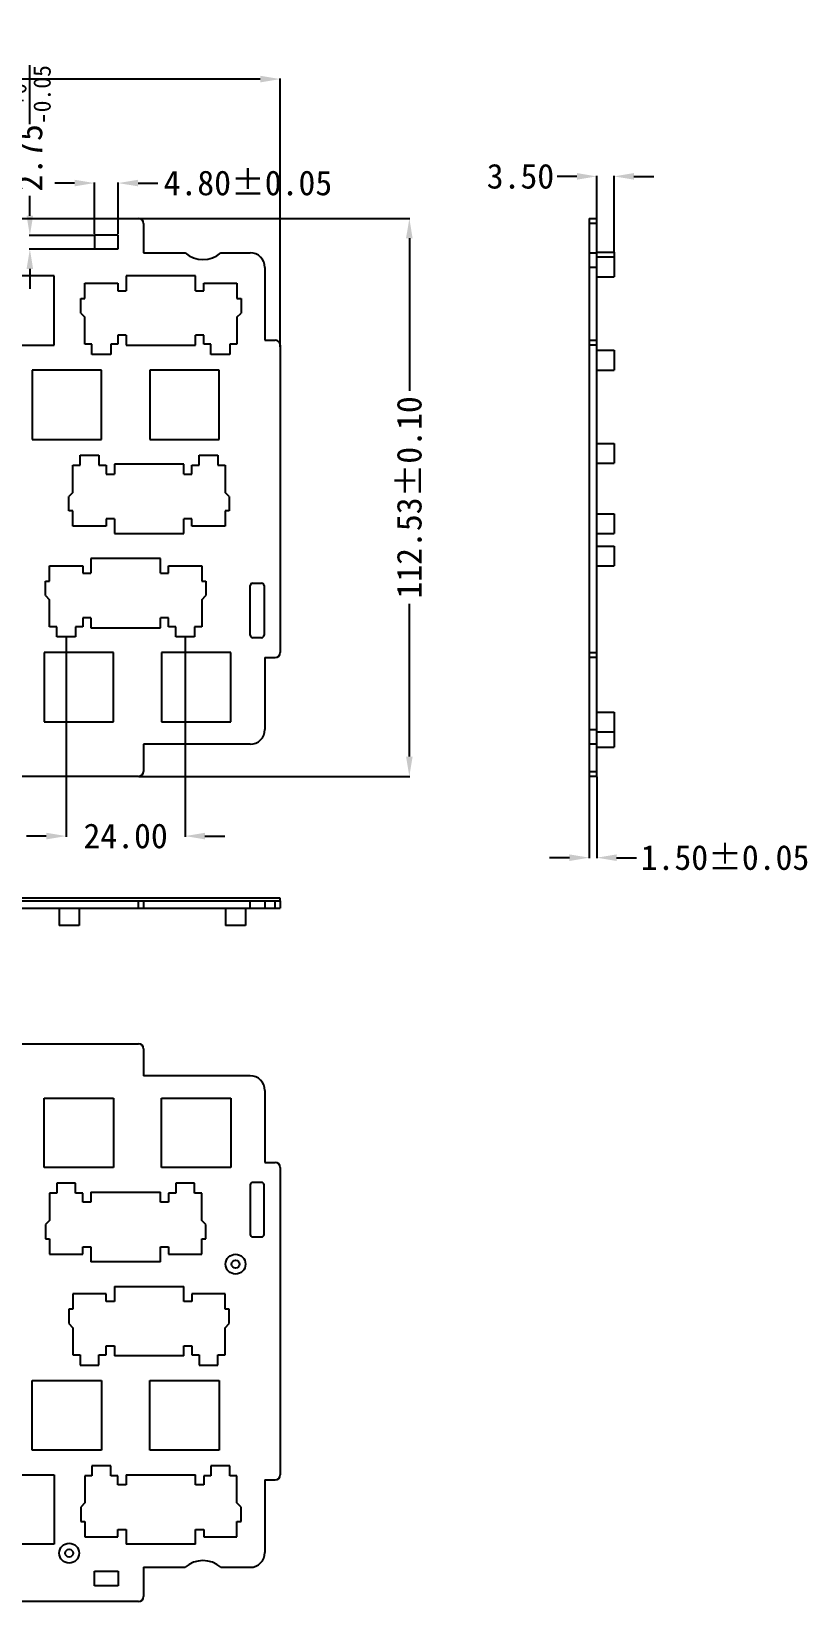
# Model space of a CAD drawing. Header units: millimetres. Extents: x 511 to 925, y -78 to 244.
# Drawn here: x 768.4 to 925, y -78 to 238.8 of the extents above; entities that cross this region are included whole.
import ezdxf

# ---------------------------------------------------------------- set-up
doc = ezdxf.new("R2010")
doc.units = ezdxf.units.MM
doc.header["$LTSCALE"] = 16.335
doc.header["$PDMODE"] = 3
doc.header["$PDSIZE"] = 0.3125
doc.layers.get('0').update_dxf_attribs({"linetype": 'CONTINUOUS'})
doc.layers.get('Defpoints').update_dxf_attribs({"linetype": 'CONTINUOUS'})
doc.styles.get("Standard").update_dxf_attribs({"font": ''})
doc.styles.get('Standard').set_extended_font_data('SimSun')
doc.dimstyles.get("Standard").update_dxf_attribs({"dimtxt": 0.15625, "dimasz": 0.1875, "dimexe": 0.125, "dimexo": 0.0625, "dimtad": 0, "dimtih": 1, "dimtoh": 1, "dimdsep": 46, "dimtxsty": 'Standard', "dimcen": 0.09, "dimazin": 2, "dimtp": 0.01, "dimtm": 0.01, "dimtfac": 1, "dimtofl": 0, "dimtmove": 0, "dimatfit": 3, "dimfxl": 1, "dimtolj": 1, "dimarcsym": 0})

# ---------------------------------------------------------------- blocks, each defined once
blk = doc.blocks.new('*D0')
at = {"color": 252, "lineweight": -2, "transparency": 16777216}
for p, q in [((880.93, 88.43), (880.93, 71.96)), ((882.43, 88.43), (882.43, 71.96)), ((876.93, 72.09), (872.93, 72.09)), ((886.43, 72.09), (890.43, 72.09))]:
    blk.add_line(p, q, dxfattribs=at)
at = {"color": 252, "transparency": 16777216}
for points in [[(876.93, 72.75), (876.93, 71.42), (880.93, 72.09)], [(886.43, 72.75), (886.43, 71.42), (882.43, 72.09)]]:
    blk.add_solid(points, dxfattribs=at)
at = {"layer": 'Defpoints', "color": 0, "transparency": 16777216}
for p in [(880.93, 88.49), (882.43, 88.49), (882.43, 72.09)]:
    blk.add_point(p, dxfattribs=at)
at = {"color": 4, "transparency": 16777216, "insert": (908.3, 72.09), "char_height": 5, "attachment_point": 5}
blk.add_mtext('\\A1;1.50%%P0.05', dxfattribs=at)
blk = doc.blocks.new('*D1')
at = {"color": 252, "lineweight": -2, "transparency": 16777216}
for p, q in [((790.07, 201.03), (844.75, 201.03)), ((844.63, 197.03), (844.63, 166.25)), ((844.63, 92.49), (844.63, 123.27)), ((790.07, 88.49), (844.75, 88.49))]:
    blk.add_line(p, q, dxfattribs=at)
at = {"color": 252, "transparency": 16777216}
for points in [[(843.96, 197.03), (845.29, 197.03), (844.63, 201.03)], [(843.96, 92.49), (845.29, 92.49), (844.63, 88.49)]]:
    blk.add_solid(points, dxfattribs=at)
at = {"layer": 'Defpoints', "color": 0, "transparency": 16777216}
for p in [(790, 201.03), (844.63, 201.03), (790, 88.49)]:
    blk.add_point(p, dxfattribs=at)
at = {"color": 4, "transparency": 16777216, "insert": (844.63, 144.76), "char_height": 5, "attachment_point": 5, "rotation": 90}
blk.add_mtext('\\A1;112.53%%P0.10', dxfattribs=at)
blk = doc.blocks.new('*D2')
at = {"color": 252, "lineweight": -2, "transparency": 16777216}
for p, q in [((523.44, 175.17), (523.44, 229.27)), ((527.44, 229.15), (670.01, 229.15)), ((814.57, 229.15), (713.44, 229.15)), ((818.57, 175.17), (818.57, 229.27))]:
    blk.add_line(p, q, dxfattribs=at)
at = {"color": 252, "transparency": 16777216}
for points in [[(527.44, 229.81), (527.44, 228.48), (523.44, 229.15)], [(814.57, 229.81), (814.57, 228.48), (818.57, 229.15)]]:
    blk.add_solid(points, dxfattribs=at)
at = {"layer": 'Defpoints', "color": 0, "transparency": 16777216}
for p in [(818.57, 229.15), (523.44, 175.11), (818.57, 175.11)]:
    blk.add_point(p, dxfattribs=at)
at = {"color": 4, "transparency": 16777216, "insert": (691.73, 229.15), "char_height": 5, "attachment_point": 5}
blk.add_mtext('\\A1;295.13%%P0.10', dxfattribs=at)
blk = doc.blocks.new('*D3')
at = {"color": 252, "lineweight": -2, "transparency": 16777216}
for p, q in [((878.43, 209.52), (874.43, 209.52)), ((882.43, 194.32), (882.43, 209.65)), ((885.93, 194.32), (885.93, 209.65)), ((889.93, 209.52), (893.93, 209.52))]:
    blk.add_line(p, q, dxfattribs=at)
at = {"color": 252, "transparency": 16777216}
for points in [[(878.43, 210.19), (878.43, 208.86), (882.43, 209.52)], [(889.93, 210.19), (889.93, 208.86), (885.93, 209.52)]]:
    blk.add_solid(points, dxfattribs=at)
at = {"layer": 'Defpoints', "color": 0, "transparency": 16777216}
for p in [(882.43, 209.52), (882.43, 194.26), (885.93, 194.26)]:
    blk.add_point(p, dxfattribs=at)
at = {"color": 4, "transparency": 16777216, "insert": (867.04, 209.52), "char_height": 5, "attachment_point": 5}
blk.add_mtext('\\A1;3.50', dxfattribs=at)
blk = doc.blocks.new('*D17')
at = {"color": 252, "lineweight": -2, "transparency": 16777216}
for p, q in [((777.1, 208.17), (773.1, 208.17)), ((781.1, 197.91), (781.1, 208.3)), ((785.9, 197.91), (785.9, 208.3)), ((789.9, 208.17), (793.9, 208.17))]:
    blk.add_line(p, q, dxfattribs=at)
at = {"color": 252, "transparency": 16777216}
for points in [[(777.1, 208.84), (777.1, 207.51), (781.1, 208.17)], [(789.9, 208.84), (789.9, 207.51), (785.9, 208.17)]]:
    blk.add_solid(points, dxfattribs=at)
at = {"layer": 'Defpoints', "color": 0, "transparency": 16777216}
for p in [(785.9, 208.17), (781.1, 197.85), (785.9, 197.85)]:
    blk.add_point(p, dxfattribs=at)
at = {"color": 4, "transparency": 16777216, "insert": (812.06, 208.17), "char_height": 5, "attachment_point": 5}
blk.add_mtext('\\A1;4.80%%P0.05', dxfattribs=at)
blk = doc.blocks.new('*D23')
at = {"color": 252, "lineweight": -2, "transparency": 16777216}
for p, q in [((775.4, 116.55), (775.4, 76.32)), ((799.4, 116.55), (799.4, 76.32)), ((771.4, 76.45), (767.4, 76.45)), ((803.4, 76.45), (807.4, 76.45))]:
    blk.add_line(p, q, dxfattribs=at)
at = {"color": 252, "transparency": 16777216}
for points in [[(771.4, 77.11), (771.4, 75.78), (775.4, 76.45)], [(803.4, 77.11), (803.4, 75.78), (799.4, 76.45)]]:
    blk.add_solid(points, dxfattribs=at)
at = {"layer": 'Defpoints', "color": 0, "transparency": 16777216}
for p in [(775.4, 116.61), (799.4, 116.61), (799.4, 76.45)]:
    blk.add_point(p, dxfattribs=at)
at = {"color": 4, "transparency": 16777216, "insert": (787.4, 76.45), "char_height": 5, "attachment_point": 5}
blk.add_mtext('\\A1;24.00', dxfattribs=at)
blk = doc.blocks.new('*D27')
at = {"color": 252, "lineweight": -2, "transparency": 16777216}
for p, q in [((768.08, 201.59), (768.08, 205.59)), ((781.04, 197.59), (767.95, 197.59)), ((781.04, 194.84), (767.95, 194.84)), ((768.08, 190.84), (768.08, 186.84))]:
    blk.add_line(p, q, dxfattribs=at)
at = {"color": 252, "transparency": 16777216}
for points in [[(767.41, 201.59), (768.74, 201.59), (768.08, 197.59)], [(767.41, 190.84), (768.74, 190.84), (768.08, 194.84)]]:
    blk.add_solid(points, dxfattribs=at)
at = {"layer": 'Defpoints', "color": 0, "transparency": 16777216}
for p in [(768.08, 197.59), (781.1, 197.59), (781.1, 194.84)]:
    blk.add_point(p, dxfattribs=at)
at = {"color": 4, "transparency": 16777216, "insert": (768.08, 219.21), "char_height": 5, "attachment_point": 5, "rotation": 90}
blk.add_mtext('\\A1;2.75{\\H0.7x;\\S+0/-0.05;}', dxfattribs=at)

msp = doc.modelspace()

# ---------------------------------------------------------------- linework, layer by layer
at = {"color": 7, "linetype": 'Continuous'}
for p, q in [((728.005, 201.027), (790.005, 201.027)), ((791.005, 200.027), (791.005, 194.11)), ((880.925, 201.027), (880.925, 88.494)), ((880.925, 201.027), (882.425, 201.027)), ((882.425, 200.027), (880.925, 200.027)), ((882.425, 88.494), (882.425, 201.027)), ((785.905, 197.652), (781.105, 197.652)), ((781.105, 197.652), (781.105, 194.902)), ((785.905, 194.902), (785.905, 197.652)), ((781.105, 194.902), (785.905, 194.902)), ((791.005, 194.11), (799.395, 194.11)), ((806.614, 194.11), (812.505, 194.11)), ((880.925, 194.11), (882.425, 194.11)), ((882.425, 194.26), (885.925, 194.26)), ((882.425, 193.26), (885.925, 193.26)), ((885.925, 194.26), (885.925, 189.26)), ((815.505, 191.11), (815.505, 176.46)), ((882.425, 191.11), (880.925, 191.11)), ((773.005, 189.46), (759.005, 189.46)), ((773.005, 175.46), (773.005, 189.46)), ((779.155, 187.96), (785.855, 187.96)), ((779.155, 184.86), (779.155, 187.96)), ((785.855, 187.96), (785.855, 186.46)), ((801.505, 189.46), (787.505, 189.46)), ((787.505, 189.46), (787.505, 186.46)), ((801.505, 186.46), (801.505, 189.46)), ((803.155, 187.96), (809.855, 187.96)), ((803.155, 186.46), (803.155, 187.96)), ((809.855, 187.96), (809.855, 184.86)), ((882.425, 189.26), (885.925, 189.26)), ((778.33, 184.86), (779.155, 184.86)), ((778.33, 181.96), (778.33, 184.86)), ((785.855, 186.46), (787.505, 186.46)), ((801.505, 186.46), (803.155, 186.46)), ((809.855, 184.86), (810.68, 184.86)), ((810.68, 184.86), (810.68, 181.96)), ((778.33, 181.96), (779.155, 181.135)), ((779.155, 175.66), (779.155, 181.135)), ((809.855, 181.135), (810.68, 181.96)), ((809.855, 181.135), (809.855, 175.66)), ((787.505, 177.46), (785.855, 177.46)), ((785.855, 177.46), (785.855, 175.66)), ((787.505, 177.46), (787.505, 175.46)), ((803.155, 177.46), (801.505, 177.46)), ((801.505, 175.46), (801.505, 177.46)), ((803.155, 175.66), (803.155, 177.46)), ((759.005, 175.46), (773.005, 175.46)), ((780.605, 175.66), (779.155, 175.66)), ((780.605, 173.61), (780.605, 175.66)), ((785.855, 175.66), (784.405, 175.66)), ((784.405, 175.66), (784.405, 173.61)), ((787.505, 175.46), (801.505, 175.46)), ((804.605, 175.66), (803.155, 175.66)), ((804.605, 173.61), (804.605, 175.66)), ((809.855, 175.66), (808.405, 175.66)), ((808.405, 175.66), (808.405, 173.61)), ((815.505, 176.46), (817.571, 176.46)), ((818.571, 175.46), (818.571, 113.46)), ((880.925, 176.46), (882.425, 176.46)), ((882.425, 175.46), (880.925, 175.46)), ((882.425, 174.46), (885.925, 174.46)), ((885.925, 174.46), (885.925, 170.46)), ((784.405, 173.61), (780.605, 173.61)), ((808.405, 173.61), (804.605, 173.61)), ((782.535, 170.46), (768.535, 170.46)), ((768.535, 170.46), (768.535, 156.46)), ((782.535, 156.46), (782.535, 170.46)), ((806.265, 170.46), (792.265, 170.46)), ((792.265, 170.46), (792.265, 156.46)), ((806.265, 156.46), (806.265, 170.46)), ((882.425, 170.46), (885.925, 170.46)), ((768.535, 156.46), (782.535, 156.46)), ((792.265, 156.46), (806.265, 156.46)), ((882.425, 155.66), (885.925, 155.66)), ((885.925, 155.66), (885.925, 151.66)), ((778.227, 153.31), (782.027, 153.31)), ((778.227, 151.26), (778.227, 153.31)), ((782.027, 153.31), (782.027, 151.26)), ((802.227, 153.31), (806.027, 153.31)), ((802.227, 151.26), (802.227, 153.31)), ((806.027, 153.31), (806.027, 151.26)), ((776.777, 151.26), (778.227, 151.26)), ((776.777, 145.785), (776.777, 151.26)), ((782.027, 151.26), (783.477, 151.26)), ((783.477, 151.26), (783.477, 149.46)), ((783.477, 149.46), (785.127, 149.46)), ((799.127, 151.46), (785.127, 151.46)), ((785.127, 151.46), (785.127, 149.46)), ((799.127, 149.46), (799.127, 151.46)), ((799.127, 149.46), (800.777, 149.46)), ((800.777, 151.26), (802.227, 151.26)), ((800.777, 149.46), (800.777, 151.26)), ((806.027, 151.26), (807.477, 151.26)), ((807.477, 151.26), (807.477, 145.785)), ((882.425, 151.66), (885.925, 151.66)), ((776.777, 145.785), (775.952, 144.96)), ((808.302, 144.96), (807.477, 145.785)), ((775.952, 142.06), (775.952, 144.96)), ((808.302, 144.96), (808.302, 142.06)), ((776.777, 142.06), (775.952, 142.06)), ((776.777, 138.96), (776.777, 142.06)), ((785.127, 140.46), (783.477, 140.46)), ((783.477, 140.46), (783.477, 138.96)), ((785.127, 140.46), (785.127, 137.46)), ((800.777, 140.46), (799.127, 140.46)), ((799.127, 137.46), (799.127, 140.46)), ((800.777, 138.96), (800.777, 140.46)), ((808.302, 142.06), (807.477, 142.06)), ((807.477, 142.06), (807.477, 138.96)), ((882.425, 141.46), (885.925, 141.46)), ((885.925, 141.46), (885.925, 137.46)), ((783.477, 138.96), (776.777, 138.96)), ((785.127, 137.46), (799.127, 137.46)), ((807.477, 138.96), (800.777, 138.96)), ((882.425, 137.46), (885.925, 137.46)), ((882.425, 134.96), (885.925, 134.96)), ((885.925, 134.96), (885.925, 130.96)), ((772.052, 130.96), (778.752, 130.96)), ((772.052, 127.86), (772.052, 130.96)), ((778.752, 130.96), (778.752, 129.46)), ((794.402, 132.46), (780.402, 132.46)), ((780.402, 132.46), (780.402, 129.46)), ((794.402, 129.46), (794.402, 132.46)), ((796.052, 130.96), (802.752, 130.96)), ((796.052, 129.46), (796.052, 130.96)), ((802.752, 130.96), (802.752, 127.86)), ((882.425, 130.96), (885.925, 130.96)), ((771.227, 127.86), (772.052, 127.86)), ((771.227, 124.96), (771.227, 127.86)), ((778.752, 129.46), (780.402, 129.46)), ((794.402, 129.46), (796.052, 129.46)), ((802.752, 127.86), (803.577, 127.86)), ((803.577, 127.86), (803.577, 124.96)), ((812.521, 116.96), (812.521, 126.96)), ((813.021, 127.46), (814.821, 127.46)), ((815.321, 126.96), (815.321, 116.96)), ((771.227, 124.96), (772.052, 124.135)), ((772.052, 118.66), (772.052, 124.135)), ((802.752, 124.135), (803.577, 124.96)), ((802.752, 124.135), (802.752, 118.66)), ((780.402, 120.46), (778.752, 120.46)), ((778.752, 120.46), (778.752, 118.66)), ((780.402, 120.46), (780.402, 118.46)), ((796.052, 120.46), (794.402, 120.46)), ((794.402, 118.46), (794.402, 120.46)), ((796.052, 118.66), (796.052, 120.46)), ((773.502, 118.66), (772.052, 118.66)), ((773.502, 116.61), (773.502, 118.66)), ((778.752, 118.66), (777.302, 118.66)), ((777.302, 118.66), (777.302, 116.61)), ((780.402, 118.46), (794.402, 118.46)), ((797.502, 118.66), (796.052, 118.66)), ((797.502, 116.61), (797.502, 118.66)), ((802.752, 118.66), (801.302, 118.66)), ((801.302, 118.66), (801.302, 116.61)), ((777.302, 116.61), (773.502, 116.61)), ((801.302, 116.61), (797.502, 116.61)), ((814.821, 116.46), (813.021, 116.46)), ((784.955, 113.46), (770.955, 113.46)), ((770.955, 113.46), (770.955, 99.46)), ((784.955, 99.46), (784.955, 113.46)), ((808.625, 113.46), (794.625, 113.46)), ((794.625, 113.46), (794.625, 99.46)), ((808.625, 99.46), (808.625, 113.46)), ((815.505, 112.46), (817.571, 112.46)), ((815.505, 112.46), (815.505, 97.96)), ((880.925, 113.46), (882.425, 113.46)), ((882.425, 112.46), (880.925, 112.46)), ((882.425, 101.46), (885.925, 101.46)), ((885.925, 101.46), (885.925, 94.36)), ((770.955, 99.46), (784.955, 99.46)), ((794.625, 99.46), (808.625, 99.46)), ((880.925, 97.96), (882.425, 97.96)), ((882.425, 97.46), (885.925, 97.46)), ((812.505, 94.96), (791.005, 94.96)), ((791.005, 94.96), (791.005, 89.494)), ((882.425, 94.96), (880.925, 94.96)), ((882.425, 94.36), (885.925, 94.36)), ((880.925, 89.494), (882.425, 89.494)), ((790.005, 88.494), (728.005, 88.494)), ((882.425, 88.494), (880.925, 88.494)), ((523.438, 63.394), (818.571, 63.394)), ((790.005, 61.894), (790.005, 63.394)), ((791.005, 63.394), (791.005, 61.894)), ((812.505, 61.894), (812.505, 63.394)), ((815.505, 63.394), (815.505, 61.894)), ((817.571, 61.894), (817.571, 63.394)), ((818.571, 63.394), (818.571, 61.894)), ((523.438, 61.894), (818.571, 61.894)), ((774.005, 61.894), (774.005, 58.394)), ((778.005, 61.894), (778.005, 58.394)), ((807.571, 61.894), (807.571, 58.394)), ((811.571, 61.894), (811.571, 58.394)), ((778.005, 58.394), (774.005, 58.394)), ((811.571, 58.394), (807.571, 58.394)), ((728.005, 34.559), (790.005, 34.559)), ((791.005, 33.559), (791.005, 28.093)), ((812.505, 28.093), (791.005, 28.093)), ((770.955, 23.593), (784.955, 23.593)), ((770.955, 9.593), (770.955, 23.593)), ((784.955, 23.593), (784.955, 9.593)), ((794.625, 23.593), (808.625, 23.593)), ((794.625, 9.593), (794.625, 23.593)), ((808.625, 23.593), (808.625, 9.593)), ((815.505, 25.093), (815.505, 10.593)), ((784.955, 9.593), (770.955, 9.593)), ((808.625, 9.593), (794.625, 9.593)), ((815.505, 10.593), (817.571, 10.593)), ((818.571, 9.593), (818.571, -52.407)), ((777.302, 6.443), (773.502, 6.443)), ((773.502, 6.443), (773.502, 4.393)), ((777.302, 4.393), (777.302, 6.443)), ((801.302, 6.443), (797.502, 6.443)), ((797.502, 6.443), (797.502, 4.393)), ((801.302, 4.393), (801.302, 6.443)), ((814.821, 6.593), (813.021, 6.593)), ((773.502, 4.393), (772.052, 4.393)), ((772.052, 4.393), (772.052, -1.082)), ((778.752, 4.393), (777.302, 4.393)), ((778.752, 2.593), (778.752, 4.393)), ((780.402, 4.593), (794.402, 4.593)), ((780.402, 4.593), (780.402, 2.593)), ((794.402, 2.593), (794.402, 4.593)), ((797.502, 4.393), (796.052, 4.393)), ((796.052, 4.393), (796.052, 2.593)), ((802.752, 4.393), (801.302, 4.393)), ((802.752, -1.082), (802.752, 4.393)), ((812.521, 6.093), (812.521, -3.907)), ((815.321, -3.907), (815.321, 6.093)), ((780.402, 2.593), (778.752, 2.593)), ((796.052, 2.593), (794.402, 2.593)), ((772.052, -1.082), (771.227, -1.907)), ((771.227, -1.907), (771.227, -4.807)), ((803.577, -1.907), (802.752, -1.082)), ((803.577, -4.807), (803.577, -1.907)), ((771.227, -4.807), (772.052, -4.807)), ((772.052, -4.807), (772.052, -7.907)), ((802.752, -4.807), (803.577, -4.807)), ((802.752, -7.907), (802.752, -4.807)), ((813.021, -4.407), (814.821, -4.407)), ((772.052, -7.907), (778.752, -7.907)), ((778.752, -6.407), (780.402, -6.407)), ((778.752, -7.907), (778.752, -6.407)), ((780.402, -6.407), (780.402, -9.407)), ((794.402, -9.407), (780.402, -9.407)), ((794.402, -6.407), (796.052, -6.407)), ((794.402, -9.407), (794.402, -6.407)), ((796.052, -6.407), (796.052, -7.907)), ((796.052, -7.907), (802.752, -7.907)), ((785.127, -14.407), (799.127, -14.407)), ((785.127, -14.407), (785.127, -17.407)), ((799.127, -17.407), (799.127, -14.407)), ((783.477, -15.907), (776.777, -15.907)), ((776.777, -15.907), (776.777, -19.007)), ((783.477, -17.407), (783.477, -15.907)), ((785.127, -17.407), (783.477, -17.407)), ((800.777, -17.407), (799.127, -17.407)), ((807.477, -15.907), (800.777, -15.907)), ((800.777, -15.907), (800.777, -17.407)), ((807.477, -19.007), (807.477, -15.907)), ((776.777, -19.007), (775.952, -19.007)), ((775.952, -19.007), (775.952, -21.907)), ((775.952, -21.907), (776.777, -22.732)), ((808.302, -19.007), (807.477, -19.007)), ((807.477, -22.732), (808.302, -21.907)), ((808.302, -21.907), (808.302, -19.007)), ((776.777, -22.732), (776.777, -28.207)), ((807.477, -28.207), (807.477, -22.732)), ((776.777, -28.207), (778.227, -28.207)), ((778.227, -28.207), (778.227, -30.257)), ((782.027, -28.207), (783.477, -28.207)), ((782.027, -30.257), (782.027, -28.207)), ((783.477, -26.407), (785.127, -26.407)), ((783.477, -28.207), (783.477, -26.407)), ((785.127, -26.407), (785.127, -28.407)), ((799.127, -28.407), (785.127, -28.407)), ((799.127, -26.407), (800.777, -26.407)), ((799.127, -28.407), (799.127, -26.407)), ((800.777, -26.407), (800.777, -28.207)), ((800.777, -28.207), (802.227, -28.207)), ((802.227, -28.207), (802.227, -30.257)), ((806.027, -28.207), (807.477, -28.207)), ((806.027, -30.257), (806.027, -28.207)), ((778.227, -30.257), (782.027, -30.257)), ((802.227, -30.257), (806.027, -30.257)), ((768.535, -33.407), (782.535, -33.407)), ((768.535, -47.407), (768.535, -33.407)), ((782.535, -33.407), (782.535, -47.407)), ((792.265, -33.407), (806.265, -33.407)), ((792.265, -47.407), (792.265, -33.407)), ((806.265, -33.407), (806.265, -47.407)), ((782.535, -47.407), (768.535, -47.407)), ((806.265, -47.407), (792.265, -47.407)), ((784.405, -50.557), (780.605, -50.557)), ((780.605, -50.557), (780.605, -52.607)), ((784.405, -52.607), (784.405, -50.557)), ((808.405, -50.557), (804.605, -50.557)), ((804.605, -50.557), (804.605, -52.607)), ((808.405, -52.607), (808.405, -50.557)), ((759.005, -52.407), (773.005, -52.407)), ((773.005, -52.407), (773.005, -66.407)), ((780.605, -52.607), (779.155, -52.607)), ((779.155, -52.607), (779.155, -58.082)), ((785.855, -52.607), (784.405, -52.607)), ((785.855, -54.407), (785.855, -52.607)), ((787.505, -52.407), (801.505, -52.407)), ((787.505, -52.407), (787.505, -54.407)), ((801.505, -54.407), (801.505, -52.407)), ((804.605, -52.607), (803.155, -52.607)), ((803.155, -52.607), (803.155, -54.407)), ((809.855, -52.607), (808.405, -52.607)), ((809.855, -58.082), (809.855, -52.607)), ((815.505, -53.407), (817.571, -53.407)), ((815.505, -53.407), (815.505, -68.057)), ((787.505, -54.407), (785.855, -54.407)), ((803.155, -54.407), (801.505, -54.407)), ((779.155, -58.082), (778.33, -58.907)), ((778.33, -58.907), (778.33, -61.807)), ((810.68, -58.907), (809.855, -58.082)), ((810.68, -61.807), (810.68, -58.907)), ((778.33, -61.807), (779.155, -61.807)), ((779.155, -61.807), (779.155, -64.907)), ((809.855, -61.807), (810.68, -61.807)), ((809.855, -64.907), (809.855, -61.807)), ((773.005, -66.407), (759.005, -66.407)), ((779.155, -64.907), (785.855, -64.907)), ((785.855, -63.407), (787.505, -63.407)), ((785.855, -64.907), (785.855, -63.407)), ((787.505, -63.407), (787.505, -66.407)), ((801.505, -66.407), (787.505, -66.407)), ((801.505, -63.407), (803.155, -63.407)), ((801.505, -66.407), (801.505, -63.407)), ((803.155, -63.407), (803.155, -64.907)), ((803.155, -64.907), (809.855, -64.907)), ((781.105, -71.849), (785.905, -71.849)), ((781.105, -74.799), (781.105, -71.849)), ((785.905, -71.849), (785.905, -74.799)), ((791.005, -71.057), (799.395, -71.057)), ((791.005, -71.057), (791.005, -76.974)), ((806.614, -71.057), (812.505, -71.057)), ((785.905, -74.799), (781.105, -74.799)), ((790.005, -77.974), (728.005, -77.974))]:
    msp.add_line(p, q, dxfattribs=at)
at = {"color": 1}
msp.add_line((818.571, 63.894), (523.438, 63.894), dxfattribs=at)
msp.add_line((818.571, 63.394), (818.571, 63.894))
at = {"color": 2, "linetype": 'Continuous'}
for centre, radius in [((809.571, -9.907), 2), ((809.571, -9.907), 0.8), ((776.005, -68.207), 2), ((776.005, -68.207), 0.8)]:
    msp.add_circle(centre, radius, dxfattribs=at)
at = {"color": 7, "linetype": 'Continuous'}
for centre, radius, start, end in [((790.005, 200.027), 1, 0, 90), ((803.005, 198.26), 5.5, 228.98567, 311.01433), ((812.505, 191.11), 3, 0, 90), ((817.571, 175.46), 1, 0, 90), ((813.021, 126.96), 0.5, 90, 180), ((814.821, 126.96), 0.5, 0, 90), ((813.021, 116.96), 0.5, 180, 270), ((814.821, 116.96), 0.5, 270, 0), ((817.571, 113.46), 1, 270, 0), ((812.505, 97.96), 3, 270, 0), ((790.005, 89.494), 1, 270, 0), ((790.005, 33.559), 1, 0, 90), ((812.505, 25.093), 3, 0, 90), ((817.571, 9.593), 1, 0, 90), ((813.021, 6.093), 0.5, 90, 180), ((814.821, 6.093), 0.5, 0, 90), ((813.021, -3.907), 0.5, 180, 270), ((814.821, -3.907), 0.5, 270, 0), ((817.571, -52.407), 1, 270, 0), ((812.505, -68.057), 3, 270, 0), ((803.005, -75.207), 5.5, 48.98567, 131.01433), ((790.005, -76.974), 1, 270, 0)]:
    msp.add_arc(centre, radius, start, end, dxfattribs=at)

# ---------------------------------------------------------------- dimensions: what is measured, and where the dimension line sits
for base, p1, p2, text, picture, middle in [((768.077, 197.589), (781.105, 194.839), (781.105, 197.589), '<>{\\H0.7x;\\S+0/-0.05;}', '*D27', (768.077, 219.206)), ((844.625, 201.027), (790.005, 88.494), (790.005, 201.027), '<>%%P0.10', '*D1', (844.625, 144.76))]:
    dim = msp.add_linear_dim(base=base, p1=p1, p2=p2, angle=90, text=text, dimstyle='Standard', override={"dimtxt": 5, "dimasz": 4, "dimtih": 0, "dimtoh": 0, "dimzin": 0, "dimcen": 1, "dimclrd": 252, "dimclre": 252, "dimclrt": 4, "dimadec": 0, "dimazin": 0, "dimtp": 0, "dimtm": 0, "dimtzin": 0})
    dim.commit()
    dim.dimension.update_dxf_attribs({"geometry": picture, "text_midpoint": middle})
dim = msp.add_linear_dim(base=(818.571, 229.147), p1=(523.438, 175.11), p2=(818.571, 175.11), text='<>%%P0.10', dimstyle='Standard', override={"dimtxt": 5, "dimasz": 4, "dimtih": 0, "dimtoh": 0, "dimzin": 0, "dimcen": 1, "dimclrd": 252, "dimclre": 252, "dimclrt": 4, "dimadec": 0, "dimazin": 0, "dimtp": 0, "dimtm": 0, "dimtzin": 0})
dim.commit()
dim.dimension.update_dxf_attribs({"geometry": '*D2', "text_midpoint": (691.726, 229.147), "dimtype": 160})
for base, p1, p2, picture, middle in [((882.425, 209.524), (885.925, 194.26), (882.425, 194.26), '*D3', (867.04, 209.524)), ((799.402, 76.448), (775.402, 116.61), (799.402, 116.61), '*D23', (787.402, 76.448))]:
    dim = msp.add_linear_dim(base=base, p1=p1, p2=p2, dimstyle='Standard', override={"dimtxt": 5, "dimasz": 4, "dimtih": 0, "dimtoh": 0, "dimzin": 0, "dimcen": 1, "dimclrd": 252, "dimclre": 252, "dimclrt": 4, "dimadec": 0, "dimazin": 0, "dimtp": 0, "dimtm": 0, "dimtzin": 0})
    dim.commit()
    dim.dimension.update_dxf_attribs({"geometry": picture, "text_midpoint": middle})
for base, p1, p2, picture, middle in [((785.905, 208.174), (781.105, 197.852), (785.905, 197.852), '*D17', (812.057, 208.174)), ((882.425, 72.088), (880.925, 88.494), (882.425, 88.494), '*D0', (908.299, 72.088))]:
    dim = msp.add_linear_dim(base=base, p1=p1, p2=p2, text='<>%%P0.05', dimstyle='Standard', override={"dimtxt": 5, "dimasz": 4, "dimtih": 0, "dimtoh": 0, "dimzin": 0, "dimcen": 1, "dimclrd": 252, "dimclre": 252, "dimclrt": 4, "dimadec": 0, "dimazin": 0, "dimtp": 0, "dimtm": 0, "dimtzin": 0})
    dim.commit()
    dim.dimension.update_dxf_attribs({"geometry": picture, "text_midpoint": middle})

doc.saveas('drawing.dxf')
